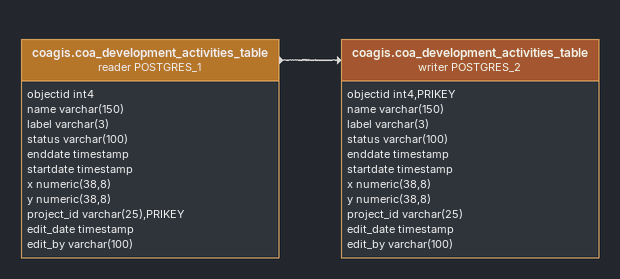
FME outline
coagis.coa_development_activities_table (reader POSTGRES_1)
    attributes: objectid int4, name varchar(150), label varchar(3), status varchar(100), enddate timestamp, startdate timestamp, x numeric(38,8), y numeric(38,8), project_id varchar(25),PRIKEY, edit_date timestamp, edit_by varchar(100)
    -> coagis.coa_development_activities_table (writer POSTGRES_2)
coagis.coa_development_activities_table (writer POSTGRES_2)
    attributes: objectid int4,PRIKEY, name varchar(150), label varchar(3), status varchar(100), enddate timestamp, startdate timestamp, x numeric(38,8), y numeric(38,8), project_id varchar(25), edit_date timestamp, edit_by varchar(100)
